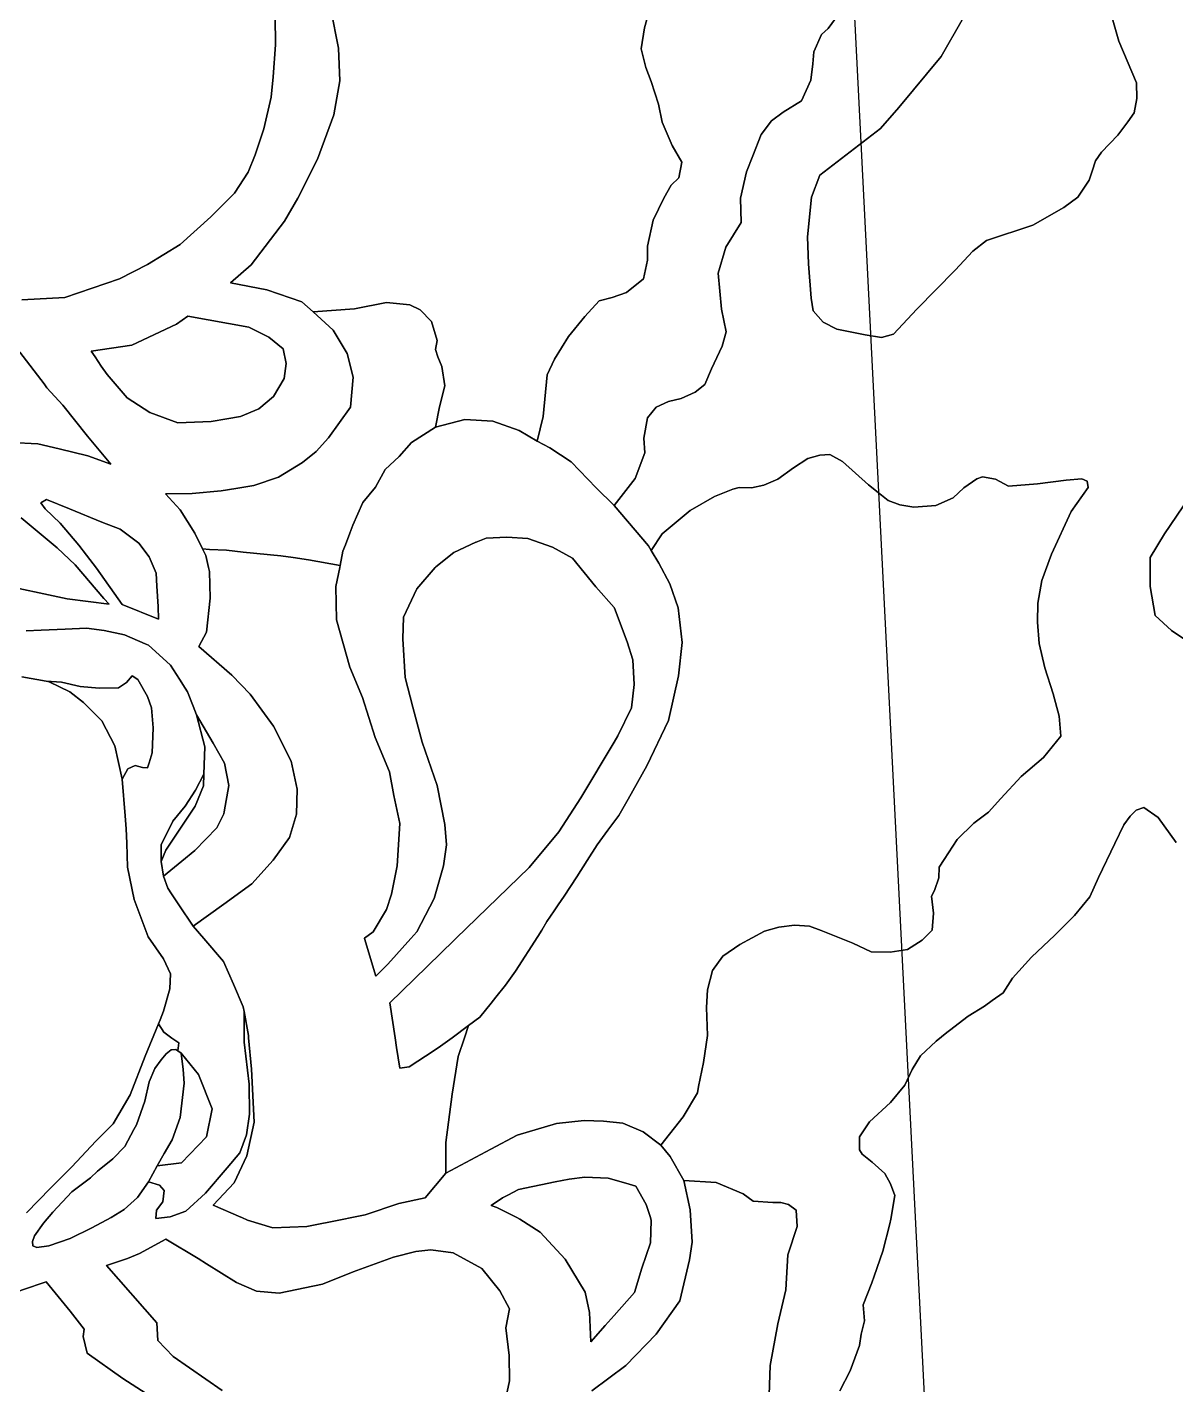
# Model space of a CAD drawing. Header units: inches. Extents: x 288635 to 1232953, y 676945 to 1655780.
# Drawn here: x 457229 to 476562, y 1114333 to 1137192 of the extents above; entities that cross this region are included whole.
import ezdxf

# ---------------------------------------------------------------- set-up
doc = ezdxf.new("R2010")
doc.units = ezdxf.units.IN
doc.header["$MEASUREMENT"] = 0
doc.layers.add('Images', color=7, linetype='Continuous')
picture_1 = doc.add_image_def('image9.jpg', size_in_pixel=(2577, 3745))

msp = doc.modelspace()

# ---------------------------------------------------------------- linework, layer by layer
at = {"color": 1}
for points in [[(462338.7505, 1137490.7867), (462470.8308, 1136840.5454), (462491.1508, 1136286.8243), (462389.5506, 1135712.7831), (462115.2301, 1134971.1016), (461785.0294, 1134310.7003), (461561.509, 1133924.6195), (460997.6278, 1133188.0181), (460653.6655, 1132885.2136), (461260.8359, 1132767.4356), (461850.117, 1132569.3152), (462040.1213, 1132397.5805), (462378.4381, 1132091.7942), (462532.3604, 1131836.3487), (462617.1986, 1131695.5534), (462713.7188, 1131299.3126), (462673.0787, 1130791.3116), (462299.798, 1130275.5956), (462093.9575, 1130044.5501), (461862.3262, 1129864.3924), (461458.9563, 1129612.7492), (461042.3954, 1129475.589), (460739.497, 1129425.1059), (460493.7543, 1129384.1488), (460493.612, 1129384.1368), (460005.015, 1129341.1804), (459556.2808, 1129336.947), (459801.8146, 1129066.0132), (460051.5818, 1128672.3124), (460179.8419, 1128406.8437), (460233.6155, 1128295.5449), (460281.8994, 1128092.7524), (460297.1156, 1128028.8444), (460309.8156, 1127575.8768), (460246.3155, 1127004.3757), (460119.3152, 1126763.0752), (460676.1378, 1126283.836), (460980.9384, 1125958.7154), (461377.1792, 1125420.2343), (461671.8198, 1124836.0331), (461773.42, 1124363.5922), (461763.26, 1123941.9514), (461646.4197, 1123550.7906), (461367.0192, 1123164.7098), (461011.4184, 1122768.469), (460538.9775, 1122428.1083), (460020.8165, 1122057.2676), (459782.2073, 1122412.3408), (459657.3023, 1122598.2113), (459594.0956, 1122692.2689), (459522.9755, 1122895.4693), (459833.1989, 1123149.0173), (460051.2965, 1123327.2701), (460422.1373, 1123708.2709), (460538.9775, 1123947.0314), (460545.2921, 1123981.9473), (460625.3377, 1124424.5523), (460549.1375, 1124800.4731), (460361.1771, 1125135.7537), (460076.6966, 1125613.2747), (460021.4432, 1125758.0768), (459929.3763, 1125999.3555), (459887.2457, 1126065.1384), (459792.9117, 1126212.4318), (459639.8157, 1126451.4764), (459575.3048, 1126509.8013), (459268.975, 1126786.757), (459215.2314, 1126809.8872), (458867.6542, 1126959.4774), (458527.2935, 1127035.6775), (458227.5729, 1127071.2376), (457866.8922, 1127055.9976), (457465.5714, 1127040.7576), (457211.5708, 1127025.5175)], [(467685.6539, 1137419.059), (467619.6137, 1137180.2985), (467563.7336, 1136824.6978), (467639.9338, 1136509.7372), (467731.3739, 1136276.0567), (467853.2942, 1135895.056), (467919.3343, 1135590.2554), (468086.9747, 1135199.0946), (468249.535, 1134919.694), (468198.7349, 1134655.5335), (468066.6546, 1134533.6133), (467944.7344, 1134310.0928), (467766.934, 1133944.3321), (467670.4138, 1133502.3712), (467670.4138, 1133268.6907), (467604.3737, 1132953.7301), (467314.8131, 1132725.1296), (467076.0526, 1132638.7695), (466857.6122, 1132582.8893), (466613.7717, 1132318.7288), (466339.4512, 1131983.4482), (466105.7707, 1131602.4474), (465978.7704, 1131338.2869), (465912.7303, 1130637.2455), (465811.1301, 1130220.6846), (465510.4937, 1130400.5565), (465068.5328, 1130558.0368), (464596.0918, 1130583.4369), (464102.6959, 1130454.955), (464168.736, 1130800.3957), (464260.1762, 1131150.9164), (464209.3761, 1131476.037), (464143.3359, 1131643.6773), (464102.6959, 1131765.5976), (464128.0959, 1131917.9979), (464031.5757, 1132238.0385), (463843.6153, 1132431.0789), (463670.895, 1132517.4391), (463274.6542, 1132552.9992), (462736.1731, 1132451.399), (462040.1213, 1132397.5805), (461850.117, 1132569.3152), (461260.8359, 1132767.4356), (460653.6655, 1132885.2136), (460997.6278, 1133188.0181), (461561.509, 1133924.6195), (461785.0294, 1134310.7003), (462115.2301, 1134971.1016), (462389.5506, 1135712.7831), (462491.1508, 1136286.8243), (462470.8308, 1136840.5454), (462338.7505, 1137490.7867)], [(470972.4204, 1137525.7392), (470708.2599, 1137170.1385), (470596.4997, 1137068.5383), (470468.5342, 1136777.7754), (470454.2594, 1136575.7773), (470418.6993, 1136296.3768), (470259.4123, 1135952.1507), (469951.3384, 1135757.8957), (469758.298, 1135615.6554), (469585.5777, 1135381.9749), (469444.2627, 1135026.0812), (469337.7448, 1134757.822), (469235.057, 1134315.1728), (469245.217, 1133903.692), (468986.1365, 1133487.1312), (468859.1362, 1133050.2503), (468915.0163, 1132445.7291), (468991.2165, 1132059.6483), (468925.1763, 1131820.8878), (468747.376, 1131439.8871), (468635.6158, 1131175.7265), (468473.0554, 1131048.7263), (468234.2949, 1130942.0461), (468020.9345, 1130886.166), (467817.7341, 1130794.7258), (467670.4138, 1130611.8454), (467609.4537, 1130271.4847), (467624.6937, 1130022.5642), (467462.1334, 1129590.7634), (467106.5327, 1129138.6425), (466803.6515, 1129437.9179), (466385.1713, 1129875.2439), (466024.4905, 1130108.9244), (465811.1301, 1130220.6846), (465912.7303, 1130637.2455), (465978.7704, 1131338.2869), (466105.7707, 1131602.4474), (466339.4512, 1131983.4482), (466613.7717, 1132318.7288), (466857.6122, 1132582.8893), (467076.0526, 1132638.7695), (467314.8131, 1132725.1296), (467604.3737, 1132953.7301), (467670.4138, 1133268.6907), (467670.4138, 1133502.3712), (467766.934, 1133944.3321), (467944.7344, 1134310.0928), (468066.6546, 1134533.6133), (468198.7349, 1134655.5335), (468249.535, 1134919.694), (468086.9747, 1135199.0946), (467919.3343, 1135590.2554), (467853.2942, 1135895.056), (467731.3739, 1136276.0567), (467639.9338, 1136509.7372), (467563.7336, 1136824.6978), (467619.6137, 1137180.2985), (467685.6539, 1137419.059)], [(469714.5881, 1114004.0218), (469735.7548, 1114660.1898), (469862.7551, 1115358.6912), (470000.3387, 1115930.1923), (470032.0888, 1116522.8602), (470190.8391, 1116999.1111), (470169.6724, 1117274.2783), (470042.6721, 1117369.5285), (469915.6719, 1117401.2786), (469778.0883, 1117401.2786), (469450.0043, 1117422.4453), (469280.6706, 1117549.4455), (468825.5864, 1117739.9459), (468284.0477, 1117774.0502), (468051.2139, 1118176.2176), (467895.7797, 1118367.9175), (468271.7005, 1118845.4384), (468510.461, 1119251.8392), (468530.9087, 1119354.0778), (468612.0612, 1119759.8402), (468678.1013, 1120211.9611), (468662.8613, 1120684.4021), (468678.1013, 1120984.1227), (468764.4615, 1121309.2433), (468937.1818, 1121548.0038), (469221.6624, 1121746.1242), (469638.2232, 1121969.6447), (469882.0637, 1122040.7648), (470146.2242, 1122071.2449), (470395.1447, 1122056.0048), (470593.2651, 1121979.8047), (471126.6662, 1121771.5243), (471436.5468, 1121624.204), (471751.5074, 1121619.124), (472046.148, 1121664.844), (472295.0685, 1121822.3244), (472462.7089, 1121989.9647), (472483.0289, 1122274.4453), (472452.5488, 1122558.9258), (472498.2689, 1122655.446), (472574.4691, 1122868.8065), (472579.5491, 1123046.6068), (472660.8293, 1123178.6871), (472884.3497, 1123513.9677), (473163.7503, 1123788.2883), (473407.5908, 1123976.2487), (473615.8712, 1124204.8491), (473956.2318, 1124575.6899), (474332.1526, 1124895.7305), (474626.7932, 1125256.4112), (474596.3131, 1125591.6919), (474499.7929, 1125967.6127), (474357.5527, 1126404.4935), (474261.0325, 1126815.9743), (474235.6324, 1127171.5751), (474240.7124, 1127491.6157), (474306.7526, 1127872.6165), (474469.3129, 1128319.6574), (474799.5135, 1129035.9388), (475089.0741, 1129442.3396), (475068.7541, 1129549.0198), (474982.3939, 1129584.5799), (474718.2334, 1129564.2598), (474235.6324, 1129503.2997), (473747.9514, 1129462.6596), (473524.431, 1129579.4999), (473305.9905, 1129620.14), (473214.5504, 1129589.6599), (472996.1099, 1129437.2596), (472813.2296, 1129264.5392), (472523.669, 1129137.539), (472152.8282, 1129112.1389), (471914.0678, 1129147.699), (471721.0274, 1129223.8992), (471609.2672, 1129310.2593), (471390.8267, 1129488.0597), (470953.9458, 1129879.2205), (470740.5854, 1129996.0607), (470567.8651, 1129985.9007), (470369.7447, 1129930.0206), (470125.9042, 1129772.5403), (469861.7437, 1129579.4999), (469628.0632, 1129482.9797), (469419.7828, 1129437.2596), (469211.5024, 1129442.3396), (469104.8221, 1129411.8595), (468800.0215, 1129289.9393), (468388.5407, 1129056.2588), (467916.0998, 1128660.018), (467731.4362, 1128382.607), (467684.738, 1128459.9926), (467106.5327, 1129138.6425), (467462.1334, 1129590.7634), (467624.6937, 1130022.5642), (467609.4537, 1130271.4847), (467670.4138, 1130611.8454), (467817.7341, 1130794.7258), (468020.9345, 1130886.166), (468234.2949, 1130942.0461), (468473.0554, 1131048.7263), (468635.6158, 1131175.7265), (468747.376, 1131439.8871), (468925.1763, 1131820.8878), (468991.2165, 1132059.6483), (468915.0163, 1132445.7291), (468859.1362, 1133050.2503), (468986.1365, 1133487.1312), (469245.217, 1133903.692), (469235.057, 1134315.1728), (469337.7448, 1134757.822), (469444.2627, 1135026.0812), (469585.5777, 1135381.9749), (469758.298, 1135615.6554), (469951.3384, 1135757.8957), (470259.4123, 1135952.1507), (470418.6993, 1136296.3768), (470454.2594, 1136575.7773), (470468.5342, 1136777.7754), (470596.4997, 1137068.5383), (470708.2599, 1137170.1385), (470972.4204, 1137525.7392)], [(475400.6344, 1137668.0795), (475603.8348, 1136956.8781), (475898.4754, 1136255.8367), (475903.5554, 1135991.6762), (475862.9154, 1135747.8357), (475756.2352, 1135595.4354), (475588.5948, 1135371.915), (475309.1943, 1135087.4344), (475212.6741, 1134940.1141), (475156.794, 1134767.3937), (475100.9138, 1134614.9934), (474912.9535, 1134330.5129), (474679.273, 1134157.7925), (474156.032, 1133858.0719), (473373.7104, 1133598.9914), (473145.1099, 1133421.1911), (472845.3893, 1133101.1504), (472200.228, 1132445.8291), (471809.0673, 1132024.1883), (471809.0673, 1132024.1883), (471605.8669, 1131968.3082), (471331.5463, 1132014.0282), (470859.1054, 1132105.4684), (470625.4249, 1132222.3087), (470457.7846, 1132415.349), (470422.2245, 1132628.7095), (470381.5844, 1133207.8306), (470361.2644, 1133659.9515), (470432.3845, 1134330.5129), (470569.5448, 1134701.3536), (471589.3568, 1135483.6752), (471899.2374, 1135839.2759), (472610.4389, 1136697.7976), (472966.0396, 1137312.4788)], [(472966.0396, 1137312.4788), (472610.4389, 1136697.7976), (471899.2374, 1135839.2759), (471589.3568, 1135483.6752), (470569.5448, 1134701.3536), (470432.3845, 1134330.5129), (470361.2644, 1133659.9515), (470381.5844, 1133207.8306), (470422.2245, 1132628.7095), (470457.7846, 1132415.349), (470625.4249, 1132222.3087), (470859.1054, 1132105.4684), (471331.5463, 1132014.0282), (471331.5463, 1132014.0282), (471605.8669, 1131968.3082), (471809.0673, 1132024.1883), (472200.228, 1132445.8291), (472845.3893, 1133101.1504), (473145.1099, 1133421.1911), (473373.7104, 1133598.9914), (474156.032, 1133858.0719), (474679.273, 1134157.7925), (474912.9535, 1134330.5129), (475100.9138, 1134614.9934), (475156.794, 1134767.3937), (475212.6741, 1134940.1141), (475309.1943, 1135087.4344), (475588.5948, 1135371.915), (475756.2352, 1135595.4354), (475862.9154, 1135747.8357), (475903.5554, 1135991.6762), (475898.4754, 1136255.8367), (475603.8348, 1136956.8781), (475400.6344, 1137668.0795)], [(457141.9001, 1132598.7369), (457863.2616, 1132639.377), (458782.7434, 1132954.3376), (459255.1844, 1133193.0981), (459803.8255, 1133533.4588), (460321.9865, 1133995.7397), (460718.2273, 1134397.0605), (460946.8277, 1134752.6612), (461068.748, 1135042.2218), (461210.9883, 1135479.1026), (461332.9085, 1136012.5037), (461368.4686, 1136352.8644), (461409.1087, 1136896.4255), (461404.0287, 1137368.8664)], [(461404.0287, 1137368.8664), (461409.1087, 1136896.4255), (461368.4686, 1136352.8644), (461332.9085, 1136012.5037), (461210.9883, 1135479.1026), (461068.748, 1135042.2218), (460946.8277, 1134752.6612), (460718.2273, 1134397.0605), (460321.9865, 1133995.7397), (459803.8255, 1133533.4588), (459255.1844, 1133193.0981), (458782.7434, 1132954.3376), (457863.2616, 1132639.377), (457141.9001, 1132598.7369)], [(456965.4756, 1130196.3154), (457405.7432, 1130175.1487), (457769.8105, 1130094.7152), (458252.4115, 1129971.9483), (458639.5506, 1129831.1897), (458243.3098, 1130303.6306), (457831.829, 1130826.8717), (457562.5885, 1131121.5123), (457512.2707, 1131187.4997), (457107.1859, 1131718.7329)], [(457107.1859, 1131718.7329), (457512.2707, 1131187.4997), (457562.5885, 1131121.5123), (457831.829, 1130826.8717), (458243.3098, 1130303.6306), (458639.5506, 1129831.1897), (458252.4115, 1129971.9483), (457769.8105, 1130094.7152), (457405.7432, 1130175.1487), (456965.4756, 1130196.3154)], [(476846.6558, 1126793.7909), (476489.4676, 1127031.9164), (476211.6545, 1127283.2711), (476132.2794, 1127772.7512), (476132.2794, 1128262.2314), (476370.4049, 1128659.1072), (476988.9796, 1129570.9767)], [(476988.9796, 1129570.9767), (476370.4049, 1128659.1072), (476132.2794, 1128262.2314), (476132.2794, 1127772.7512), (476211.6545, 1127283.2711), (476489.4676, 1127031.9164), (476846.6558, 1126793.7909)], [(456688.3298, 1127823.0791), (457902.4522, 1127569.0786), (458610.1289, 1127475.335), (458521.2287, 1127572.7018), (458036.5111, 1128138.9113), (457731.7105, 1128426.7785), (457130.1757, 1128932.4847)], [(457130.1757, 1128932.4847), (457731.7105, 1128426.7785), (458036.5111, 1128138.9113), (458521.2287, 1127572.7018), (458610.1289, 1127475.335), (457902.4522, 1127569.0786), (456688.3298, 1127823.0791)], [(457211.5708, 1127025.5175), (457465.5714, 1127040.7576), (457866.8922, 1127055.9976), (458227.5729, 1127071.2376), (458527.2935, 1127035.6775), (458867.6542, 1126959.4774), (459215.2314, 1126809.8872), (459268.975, 1126786.757), (459575.3048, 1126509.8013), (459639.8157, 1126451.4764), (459639.8157, 1126451.4764), (459792.9117, 1126212.4318), (459887.2457, 1126065.1384), (459929.3763, 1125999.3555), (460021.4432, 1125758.0768), (460076.6966, 1125613.2747), (460220.8317, 1125072.024), (460214.9567, 1124920.4495), (460203.1299, 1124615.3197), (460064.2976, 1124347.7192), (459886.4973, 1124073.3986), (459678.2169, 1123824.4781), (459485.1765, 1123423.1573), (459484.2302, 1123141.6202), (459522.9755, 1122895.4693), (459594.0956, 1122692.2689), (459657.3023, 1122598.2113), (459782.2073, 1122412.3408), (460020.8165, 1122057.2676), (460201.227, 1121845.9917), (460530.7123, 1121460.1368), (460699.1417, 1121077.3427), (460865.993, 1120698.1353), (460880.6263, 1120616.361), (460882.1793, 1120100.8307), (460963.4594, 1119394.7093), (460973.6194, 1118891.7883), (460917.7393, 1118541.2676), (460805.9791, 1118241.547), (460597.6987, 1117987.5465), (460231.938, 1117560.8256), (459896.6573, 1117256.025), (459637.5768, 1117159.5048), (459393.7363, 1117134.1048), (459403.8963, 1117276.345), (459510.5765, 1117413.5053), (459535.9766, 1117606.5457), (459454.6964, 1117692.9059), (459269.5754, 1117749.251), (459416.8957, 1118018.4916), (459825.5372, 1118068.8266), (460247.178, 1118510.7875), (460343.6982, 1118978.1485), (460115.0977, 1119557.2696), (459820.6507, 1119916.087), (459764.7332, 1119955.0598), (459779.8171, 1120090.6707), (459662.9768, 1120171.9508), (459530.8966, 1120268.471), (459439.1939, 1120412.6599), (459466.0792, 1120478.3306), (459524.8703, 1120621.9351), (459631.5505, 1120997.8559), (459641.7105, 1121251.8564), (459524.8703, 1121505.8569), (459265.7898, 1121876.6977), (459032.1093, 1122501.5389), (458920.3491, 1123050.18), (458904.4517, 1123453.9743), (458894.949, 1123695.3413), (458877.6114, 1123914.0623), (458877.6111, 1123914.0652), (458828.9089, 1124528.463), (458921.2953, 1124703.3199), (459048.2956, 1124759.2), (459170.2158, 1124728.72), (459251.496, 1124718.5599), (459281.9761, 1124804.9201), (459332.7762, 1124972.5604), (459348.0162, 1125394.2013), (459322.6161, 1125729.482), (459256.576, 1125922.5223), (459088.9357, 1126207.0029), (458997.4955, 1126267.963), (458900.9753, 1126156.2028), (458768.895, 1126069.8426), (458438.6944, 1126059.6826), (458118.6537, 1126090.1627), (457808.7731, 1126161.2828), (457551.3117, 1126178.3171), (457137.2655, 1126255.6664)], [(457137.2655, 1126255.6664), (457551.3117, 1126178.3171), (457599.5464, 1126169.3062), (457944.9871, 1126001.6659), (458178.6676, 1125818.7855), (458483.4682, 1125513.9849), (458706.9886, 1125092.3441), (458828.9089, 1124528.463), (458877.6111, 1123914.0652), (458877.6114, 1123914.0623), (458894.949, 1123695.3413), (458904.4517, 1123453.9743), (458920.3491, 1123050.18), (459032.1093, 1122501.5389), (459265.7898, 1121876.6977), (459524.8703, 1121505.8569), (459641.7105, 1121251.8564), (459631.5505, 1120997.8559), (459524.8703, 1120621.9351), (459466.0792, 1120478.3306), (459439.1939, 1120412.6599), (459214.9897, 1119865.0136), (458960.9891, 1119214.7723), (458676.5086, 1118727.0914), (458386.948, 1118437.5308), (457980.5472, 1118005.7299), (457619.8665, 1117645.0492), (457218.5457, 1117228.4884)], [(470905.4617, 1114229.4639), (471083.2621, 1114569.8245), (471235.6624, 1114996.5454), (471266.1425, 1115184.5058), (471322.0226, 1115408.0262), (471301.7025, 1115682.3468), (471443.9428, 1116048.1075), (471484.2871, 1116162.5982), (471631.9032, 1116581.5086), (471748.7434, 1117043.7895), (471763.4033, 1117124.8499), (471835.1036, 1117521.3105), (471758.9034, 1117719.4308), (471662.3832, 1117892.1512), (471449.0228, 1118080.1116), (471281.3825, 1118217.2718), (471235.6624, 1118288.392), (471235.6624, 1118506.8324), (471408.3827, 1118760.8329), (471758.9034, 1119085.9536), (472002.7439, 1119375.5142), (472124.6642, 1119644.7547), (472266.9045, 1119873.3552), (472531.065, 1120117.1956), (472707.3899, 1120262.5984), (472752.3481, 1120299.6724), (473069.3849, 1120537.4499), (473340.6375, 1120710.7502), (473473.5637, 1120801.2447), (473657.0989, 1120933.0267), (473815.3296, 1121181.6749), (474131.791, 1121532.0429), (474527.3678, 1121905.0152), (474855.1314, 1122232.7788), (475115.0818, 1122549.2402), (475262.8404, 1122872.0428), (475537.161, 1123446.084), (475689.5613, 1123761.0446), (475791.1615, 1123908.3649), (475892.7617, 1124009.9651), (476024.842, 1124055.6852), (476263.6024, 1123882.9648), (476568.4031, 1123466.404)], [(476568.4031, 1123466.404), (476263.6024, 1123882.9648), (476024.842, 1124055.6852), (475892.7617, 1124009.9651), (475791.1615, 1123908.3649), (475689.5613, 1123761.0446), (475537.161, 1123446.084), (475262.8404, 1122872.0428), (475115.0818, 1122549.2402), (474855.1314, 1122232.7788), (474527.3678, 1121905.0152), (474527.3678, 1121905.0152), (474131.791, 1121532.0429), (473815.3296, 1121181.6749), (473657.0989, 1120933.0267), (473473.5637, 1120801.2447), (473340.6375, 1120710.7502), (473069.3849, 1120537.4499), (472752.3481, 1120299.6724), (472707.3899, 1120262.5984), (472531.065, 1120117.1956), (472266.9045, 1119873.3552), (472124.6642, 1119644.7547), (472002.7439, 1119375.5142), (471758.9034, 1119085.9536), (471408.3827, 1118760.8329), (471235.6624, 1118506.8324), (471235.6624, 1118288.392), (471281.3825, 1118217.2718), (471449.0228, 1118080.1116), (471662.3832, 1117892.1512), (471758.9034, 1117719.4308), (471835.1036, 1117521.3105), (471763.4033, 1117124.8499), (471748.7434, 1117043.7895), (471631.9032, 1116581.5086), (471484.2871, 1116162.5982), (471443.9428, 1116048.1075), (471301.7025, 1115682.3468), (471322.0226, 1115408.0262), (471266.1425, 1115184.5058), (471235.6624, 1114996.5454), (471083.2621, 1114569.8245), (470905.4617, 1114229.4639)], [(457218.5457, 1117228.4884), (457619.8665, 1117645.0492), (457980.5472, 1118005.7299), (458386.948, 1118437.5308), (458676.5086, 1118727.0914), (458960.9891, 1119214.7723), (459214.9897, 1119865.0136), (459439.1939, 1120412.6599), (459530.8966, 1120268.471), (459662.9768, 1120171.9508), (459779.8171, 1120090.6707), (459764.7332, 1119955.0598), (459733.338, 1119976.9413), (459651.317, 1119974.2955), (459566.6501, 1119905.5037), (459484.6292, 1119804.9618), (459378.7956, 1119656.7949), (459280.8996, 1119431.8986), (459209.4619, 1119106.4604), (459066.5866, 1118712.2305), (459024.2821, 1118633.3383), (458870.7946, 1118347.1047), (458669.7109, 1118135.4377), (458441.4595, 1117952.9748), (458413.71, 1117930.7921), (458294.2134, 1117820.3712), (457981.7928, 1117579.8115), (457659.0005, 1117238.4984), (457502.896, 1117055.9355), (457352.0832, 1116838.9767), (457320.3332, 1116743.7265), (457322.979, 1116674.9347), (457389.125, 1116645.8305), (457595.5004, 1116674.9347), (457955.3344, 1116799.2891), (458317.8143, 1116973.9145), (458640.6066, 1117151.1857), (458863.1746, 1117286.9701), (459086.695, 1117485.0905), (459269.5754, 1117749.251), (459454.6964, 1117692.9059), (459535.9766, 1117606.5457), (459510.5765, 1117413.5053), (459403.8963, 1117276.345), (459393.7363, 1117134.1048), (459637.5768, 1117159.5048), (459896.6573, 1117256.025), (460231.938, 1117560.8256), (460597.6987, 1117987.5465), (460805.9791, 1118241.547), (460917.7393, 1118541.2676), (460973.6194, 1118891.7883), (460963.4594, 1119394.7093), (460882.1793, 1120100.8307), (460880.6263, 1120616.361), (460952.3531, 1120215.5343), (460955.7693, 1120177.2734), (461003.1532, 1119646.5732), (461048.8733, 1118757.5714), (460926.9531, 1118188.6103), (460713.5926, 1117736.4894), (460359.342, 1117355.7766), (460825.1098, 1117155.5782), (460840.6478, 1117148.8996), (460938.4632, 1117106.8561), (461365.184, 1116974.7759), (461938.2043, 1117000.8175), (462529.653, 1117116.7608), (462693.5992, 1117148.8996), (462919.6671, 1117193.2163), (463484.8723, 1117388.6308), (463924.9486, 1117482.4706), (464273.7325, 1117895.4765), (465033.4843, 1118298.6836), (465478.5608, 1118534.8896), (466138.9621, 1118733.01), (466601.243, 1118783.8101), (466931.4437, 1118773.6501), (467256.5644, 1118736.82), (467599.465, 1118590.7698), (467895.7797, 1118367.9175), (468051.2139, 1118176.2176), (468284.0477, 1117774.0502), (468389.8813, 1117281.9242), (468421.6313, 1116736.8814), (468379.2979, 1116435.2558), (468215.2559, 1115747.3378), (467813.0885, 1115186.42), (467305.0874, 1114657.2523), (466734.7548, 1114231.5704)], [(466734.7548, 1114231.5704), (467305.0874, 1114657.2523), (467813.0885, 1115186.42), (468215.2559, 1115747.3378), (468379.2979, 1116435.2558), (468421.6313, 1116736.8814), (468389.8813, 1117281.9242), (468284.0477, 1117774.0502), (468825.5864, 1117739.9459), (469280.6706, 1117549.4455), (469450.0043, 1117422.4453), (469450.0043, 1117422.4453), (469778.0883, 1117401.2786), (469915.6719, 1117401.2786), (470042.6721, 1117369.5285), (470169.6724, 1117274.2783), (470190.8391, 1116999.1111), (470032.0888, 1116522.8602), (470000.3387, 1115930.1923), (469862.7551, 1115358.6912), (469735.7548, 1114660.1898), (469714.5881, 1114004.0218)], [(465250.5451, 1113948.7831), (465347.912, 1114397.5174), (465343.6786, 1114825.0849), (465284.4119, 1115290.7525), (465347.912, 1115612.4865), (465185.3517, 1115913.0537), (464880.5511, 1116294.0545), (464397.9501, 1116553.135), (464022.0293, 1116603.9351), (463768.0288, 1116578.5351), (463392.1081, 1116482.0149), (462716.4667, 1116233.0944), (462198.3057, 1116029.894), (461471.8642, 1115877.4937), (461090.8635, 1115907.9737), (460750.5028, 1116055.294), (460247.5818, 1116370.2547), (460104.6046, 1116457.1001), (459561.7804, 1116786.8155), (459118.4695, 1116542.687), (458915.2691, 1116461.4068), (458566.0984, 1116339.7746), (459408.5334, 1115375.4193), (459429.7002, 1115079.0854), (459687.934, 1114812.3849), (460513.4357, 1114236.6504)], [(460513.4357, 1114236.6504), (459687.934, 1114812.3849), (459429.7002, 1115079.0854), (459408.5334, 1115375.4193), (458566.0984, 1116339.7746), (458915.2691, 1116461.4068), (459118.4695, 1116542.687), (459561.7804, 1116786.8155), (460104.6046, 1116457.1001), (460247.5818, 1116370.2547), (460750.5028, 1116055.294), (461090.8635, 1115907.9737), (461090.8635, 1115907.9737), (461471.8642, 1115877.4937), (462198.3057, 1116029.894), (462716.4667, 1116233.0944), (463392.1081, 1116482.0149), (463768.0288, 1116578.5351), (464022.0293, 1116603.9351), (464397.9501, 1116553.135), (464880.5511, 1116294.0545), (465185.3517, 1115913.0537), (465347.912, 1115612.4865), (465284.4119, 1115290.7525), (465343.6786, 1114825.0849), (465347.912, 1114397.5174), (465250.5451, 1113948.7831)], [(459622.7405, 1113931.8498), (458840.419, 1114439.8508), (458240.9778, 1114866.5716), (458169.8576, 1115145.9722), (458190.1777, 1115267.8925), (457951.4172, 1115572.6931), (457550.0964, 1116065.454), (457152.5055, 1115933.0858), (456319.3839, 1115628.2852), (455658.9825, 1115298.0845), (455364.342, 1115099.9641), (455210.4448, 1115065.2131), (455102.5701, 1114920.0382), (454501.4355, 1114649.1043), (453908.7677, 1114471.3039), (453846.1504, 1114460.9998), (453505.3904, 1114404.9253), (453239.8997, 1114361.237), (452867.3656, 1114352.7704), (452537.1649, 1114259.6368)], [(452537.1649, 1114259.6368), (452867.3656, 1114352.7704), (453239.8997, 1114361.237), (453505.3904, 1114404.9253), (453846.1504, 1114460.9998), (453908.7677, 1114471.3039), (454501.4355, 1114649.1043), (455102.5701, 1114920.0382), (455210.4448, 1115065.2131), (455364.342, 1115099.9641), (455658.9825, 1115298.0845), (456319.3839, 1115628.2852), (457152.5055, 1115933.0858), (457550.0964, 1116065.454), (457951.4172, 1115572.6931), (458190.1777, 1115267.8925), (458169.8576, 1115145.9722), (458240.9778, 1114866.5716), (458840.419, 1114439.8508), (459622.7405, 1113931.8498)]]:
    msp.add_lwpolyline(points, dxfattribs=at)
for points in [[(462543.1327, 1128367.0708), (462497.4126, 1128128.3103), (461964.0116, 1128224.8305), (461707.8983, 1128261.0204), (461496.6506, 1128290.8706), (460861.6494, 1128351.8308), (460582.2488, 1128387.3908), (460297.7682, 1128397.5508), (460179.8419, 1128406.8437), (460051.5818, 1128672.3124), (459801.8146, 1129066.0132), (459556.2808, 1129336.947), (460005.015, 1129341.1804), (460493.612, 1129384.1368), (460493.7543, 1129384.1488), (460739.497, 1129425.1059), (461042.3954, 1129475.589), (461458.9563, 1129612.7492), (461862.3262, 1129864.3924), (462093.9575, 1130044.5501), (462299.798, 1130275.5956), (462673.0787, 1130791.3116), (462713.7188, 1131299.3126), (462617.1986, 1131695.5534), (462532.3604, 1131836.3487), (462378.4381, 1132091.7942), (462040.1213, 1132397.5805), (462736.1731, 1132451.399), (463274.6542, 1132552.9992), (463670.895, 1132517.4391), (463843.6153, 1132431.0789), (464031.5757, 1132238.0385), (464128.0959, 1131917.9979), (464102.6959, 1131765.5976), (464143.3359, 1131643.6773), (464209.3761, 1131476.037), (464260.1762, 1131150.9164), (464168.736, 1130800.3957), (464102.6959, 1130454.955), (463696.295, 1130195.8744), (463488.093, 1129963.6492), (463254.3342, 1129743.7535), (463091.7738, 1129444.0329), (462878.4134, 1129190.0324), (462710.7731, 1128809.0317), (462658.4435, 1128671.072), (462585.0041, 1128477.4589), (462543.1327, 1128367.0708)], [(459294.8719, 1130704.9514), (459767.3129, 1130532.2311), (460326.114, 1130552.5511), (460590.9311, 1130598.9624), (460818.875, 1130638.9113), (461128.7556, 1130765.9116), (461377.6761, 1130974.192), (461555.4765, 1131278.9926), (461585.9565, 1131527.9131), (461535.1564, 1131776.8336), (461296.3959, 1131969.874), (460961.1153, 1132142.5943), (460618.9629, 1132203.6785), (459930.5249, 1132326.5849), (459742.8653, 1132192.3361), (458991.0238, 1131836.7354), (458304.264, 1131736.2339), (458370.6631, 1131639.7594), (458476.2668, 1131486.3227), (458573.5105, 1131345.0327), (458711.8282, 1131184.0062), (458913.8712, 1130948.7919), (459294.8719, 1130704.9514)], [(460326.114, 1130552.5511), (459767.3129, 1130532.2311), (459294.8719, 1130704.9514), (458913.8712, 1130948.7919), (458711.8282, 1131184.0062), (458573.5105, 1131345.0327), (458476.2668, 1131486.3227), (458370.6631, 1131639.7594), (458304.264, 1131736.2339), (458991.0238, 1131836.7354), (459742.8653, 1132192.3361), (459930.5249, 1132326.5849), (460618.9629, 1132203.6785), (460961.1153, 1132142.5943), (461296.3959, 1131969.874), (461535.1564, 1131776.8336), (461585.9565, 1131527.9131), (461555.4765, 1131278.9926), (461377.6761, 1130974.192), (461128.7556, 1130765.9116), (460818.875, 1130638.9113), (460590.9311, 1130598.9624), (460326.114, 1130552.5511)], [(467106.5327, 1129138.6425), (467684.738, 1128459.9926), (467731.4362, 1128382.607), (467862.5384, 1128165.352), (468045.4187, 1127819.9114), (468187.659, 1127413.5105), (468253.6992, 1126829.3094), (468192.739, 1126270.5083), (468025.0987, 1125518.6668), (467659.338, 1124756.6652), (467344.3773, 1124192.7841), (467186.897, 1123918.4636), (467004.6185, 1123672.8939), (466821.1363, 1123425.7026), (466655.3682, 1123162.684), (466480.2342, 1122884.8047), (466266.2018, 1122563.1479), (466167.0519, 1122416.0574), (466097.6906, 1122313.1587), (465977.8546, 1122135.38), (465889.8111, 1121985.7059), (465825.0989, 1121882.8612), (465446.3393, 1121297.4671), (465279.9856, 1121061.8636), (465118.4403, 1120857.348), (465041.0966, 1120759.4312), (464850.0923, 1120525.0168), (464659.1035, 1120383.5976), (464380.4595, 1120177.2734), (464184.611, 1120032.2558), (464077.1172, 1119961.9714), (463656.29, 1119686.8151), (463498.8096, 1119666.495), (463445.6807, 1120014.2478), (463420.774, 1120177.2734), (463331.1693, 1120763.7772), (463741.8707, 1121162.9221), (464416.2485, 1121818.3239), (464444.7174, 1121845.9917), (465678.134, 1123044.7018), (466175.975, 1123644.143), (466546.8157, 1124218.1842), (467106.5287, 1125151.0391), (467171.657, 1125259.5862), (467400.2574, 1125732.0272), (467445.9775, 1126123.188), (467425.6575, 1126539.7488), (467329.1373, 1126844.5494), (467115.7769, 1127408.4305), (467106.5287, 1127419.0212), (466800.8163, 1127769.1113), (466409.6555, 1128251.7122), (466069.2948, 1128434.5926), (465657.814, 1128581.9129), (465302.2133, 1128607.3129), (464951.6926, 1128586.9929), (464784.0522, 1128520.9528), (464783.0802, 1128520.5062), (464408.1315, 1128348.2324), (464108.4109, 1128104.3919), (464098.3658, 1128092.7524), (463788.3702, 1127733.5512), (463564.8498, 1127256.0302), (463549.6097, 1126895.3495), (463590.2498, 1126240.0282), (463722.3301, 1125742.1872), (463879.8104, 1125152.906), (464128.7309, 1124421.3846), (464260.8112, 1123766.0632), (464286.2112, 1123425.7026), (464235.4111, 1123070.1019), (464077.9308, 1122521.4608), (463788.3702, 1121957.5796), (463688.254, 1121845.9917), (463300.6893, 1121414.0185), (463097.4888, 1121215.8981), (462907.4607, 1121845.9917), (462904.4485, 1121855.9794), (463051.7688, 1121962.6596), (463275.2892, 1122338.5804), (463361.6494, 1122592.5809), (463459.127, 1123070.894), (463498.8096, 1123786.3833), (463402.2895, 1124253.7442), (463326.0893, 1124655.065), (463087.3288, 1125234.1862), (462873.9684, 1125904.7475), (462660.608, 1126417.8286), (462437.0875, 1127210.3101), (462421.8475, 1127774.1913), (462489.8249, 1128092.7524), (462497.4126, 1128128.3103), (462543.1327, 1128367.0708), (462585.0041, 1128477.4589), (462658.4435, 1128671.072), (462710.7731, 1128809.0317), (462878.4134, 1129190.0324), (463091.7738, 1129444.0329), (463254.3342, 1129743.7535), (463488.093, 1129963.6492), (463696.295, 1130195.8744), (464102.6959, 1130454.955), (464596.0918, 1130583.4369), (465068.5328, 1130558.0368), (465510.4937, 1130400.5565), (465811.1301, 1130220.6846), (466024.4905, 1130108.9244), (466385.1713, 1129875.2439), (466803.6515, 1129437.9179), (467106.5327, 1129138.6425)], [(471390.8267, 1129488.0597), (471609.2672, 1129310.2593), (471721.0274, 1129223.8992), (471914.0678, 1129147.699), (472152.8282, 1129112.1389), (472523.669, 1129137.539), (472813.2296, 1129264.5392), (472996.1099, 1129437.2596), (473214.5504, 1129589.6599), (473305.9905, 1129620.14), (473524.431, 1129579.4999), (473747.9514, 1129462.6596), (474235.6324, 1129503.2997), (474718.2334, 1129564.2598), (474982.3939, 1129584.5799), (475068.7541, 1129549.0198), (475089.0741, 1129442.3396), (474799.5135, 1129035.9388), (474469.3129, 1128319.6574), (474306.7526, 1127872.6165), (474240.7124, 1127491.6157), (474235.6324, 1127171.5751), (474261.0325, 1126815.9743), (474357.5527, 1126404.4935), (474499.7929, 1125967.6127), (474596.3131, 1125591.6919), (474626.7932, 1125256.4112), (474332.1526, 1124895.7305), (473956.2318, 1124575.6899), (473615.8712, 1124204.8491), (473407.5908, 1123976.2487), (473163.7503, 1123788.2883), (472884.3497, 1123513.9677), (472660.8293, 1123178.6871), (472579.5491, 1123046.6068), (472574.4691, 1122868.8065), (472498.2689, 1122655.446), (472452.5488, 1122558.9258), (472483.0289, 1122274.4453), (472462.7089, 1121989.9647), (472295.0685, 1121822.3244), (472046.148, 1121664.844), (471751.5074, 1121619.124), (471436.5468, 1121624.204), (471126.6662, 1121771.5243), (470593.2651, 1121979.8047), (470395.1447, 1122056.0048), (470146.2242, 1122071.2449), (469882.0637, 1122040.7648), (469638.2232, 1121969.6447), (469221.6624, 1121746.1242), (468937.1818, 1121548.0038), (468764.4615, 1121309.2433), (468678.1013, 1120984.1227), (468662.8613, 1120684.4021), (468678.1013, 1120211.9611), (468612.0612, 1119759.8402), (468530.9087, 1119354.0778), (468510.461, 1119251.8392), (468271.7005, 1118845.4384), (467895.7797, 1118367.9175), (467599.465, 1118590.7698), (467256.5644, 1118736.82), (466931.4437, 1118773.6501), (466601.243, 1118783.8101), (466138.9621, 1118733.01), (465478.5608, 1118534.8896), (465033.4843, 1118298.6836), (464273.7325, 1117895.4765), (464273.7325, 1118413.6375), (464380.4127, 1119226.4392), (464482.0129, 1119861.4404), (464589.1283, 1120177.2734), (464659.1035, 1120383.5976), (464850.0923, 1120525.0168), (465041.0966, 1120759.4312), (465118.4403, 1120857.348), (465279.9856, 1121061.8636), (465446.3393, 1121297.4671), (465825.0989, 1121882.8612), (465889.8111, 1121985.7059), (465977.8546, 1122135.38), (466097.6906, 1122313.1587), (466167.0519, 1122416.0574), (466266.2018, 1122563.1479), (466480.2342, 1122884.8047), (466655.3682, 1123162.684), (466821.1363, 1123425.7026), (467004.6185, 1123672.8939), (467186.897, 1123918.4636), (467344.3773, 1124192.7841), (467659.338, 1124756.6652), (468025.0987, 1125518.6668), (468192.739, 1126270.5083), (468253.6992, 1126829.3094), (468187.659, 1127413.5105), (468045.4187, 1127819.9114), (467862.5384, 1128165.352), (467731.4362, 1128382.607), (467916.0998, 1128660.018), (468388.5407, 1129056.2588), (468800.0215, 1129289.9393), (469104.8221, 1129411.8595), (469211.5024, 1129442.3396), (469419.7828, 1129437.2596), (469628.0632, 1129482.9797), (469861.7437, 1129579.4999), (470125.9042, 1129772.5403), (470369.7447, 1129930.0206), (470567.8651, 1129985.9007), (470740.5854, 1129996.0607), (470953.9458, 1129879.2205), (471390.8267, 1129488.0597)], [(458398.4618, 1128080.7028), (458826.0293, 1127471.1016), (459441.9806, 1127224.5095), (459430.9507, 1127436.1083), (459413.0386, 1127779.738), (459401.7638, 1127996.036), (459283.2302, 1128275.4366), (459109.6632, 1128504.037), (458792.1626, 1128736.8708), (458487.362, 1128855.4044), (457941.2609, 1129084.0049), (457551.7934, 1129240.6385), (457458.6599, 1129185.6051), (457530.6267, 1129084.0049), (457784.6272, 1128842.7044), (458097.8945, 1128470.1703), (458228.484, 1128300.9558), (458398.4618, 1128080.7028)], [(459430.9507, 1127436.1083), (459441.9806, 1127224.5095), (458826.0293, 1127471.1016), (458398.4618, 1128080.7028), (458228.484, 1128300.9558), (458097.8945, 1128470.1703), (457784.6272, 1128842.7044), (457530.6267, 1129084.0049), (457458.6599, 1129185.6051), (457551.7934, 1129240.6385), (457941.2609, 1129084.0049), (458487.362, 1128855.4044), (458792.1626, 1128736.8708), (459109.6632, 1128504.037), (459283.2302, 1128275.4366), (459401.7638, 1127996.036), (459413.0386, 1127779.738), (459430.9507, 1127436.1083)], [(464416.2485, 1121818.3239), (463741.8707, 1121162.9221), (463331.1693, 1120763.7772), (463420.774, 1120177.2734), (463445.6807, 1120014.2478), (463498.8096, 1119666.495), (463656.29, 1119686.8151), (464077.1172, 1119961.9714), (464184.611, 1120032.2558), (464380.4595, 1120177.2734), (464659.1035, 1120383.5976), (464589.1283, 1120177.2734), (464482.0129, 1119861.4404), (464380.4127, 1119226.4392), (464273.7325, 1118413.6375), (464273.7325, 1117895.4765), (463924.9486, 1117482.4706), (463484.8723, 1117388.6308), (462919.6671, 1117193.2163), (462693.5992, 1117148.8996), (462529.653, 1117116.7608), (461938.2043, 1117000.8175), (461365.184, 1116974.7759), (460938.4632, 1117106.8561), (460840.6478, 1117148.8996), (460825.1098, 1117155.5782), (460359.342, 1117355.7766), (460713.5926, 1117736.4894), (460926.9531, 1118188.6103), (461048.8733, 1118757.5714), (461003.1532, 1119646.5732), (460955.7693, 1120177.2734), (460952.3531, 1120215.5343), (460880.6263, 1120616.361), (460865.993, 1120698.1353), (460699.1417, 1121077.3427), (460530.7123, 1121460.1368), (460201.227, 1121845.9917), (460020.8165, 1122057.2676), (460538.9775, 1122428.1083), (461011.4184, 1122768.469), (461367.0192, 1123164.7098), (461646.4197, 1123550.7906), (461763.26, 1123941.9514), (461773.42, 1124363.5922), (461671.8198, 1124836.0331), (461377.1792, 1125420.2343), (460980.9384, 1125958.7154), (460676.1378, 1126283.836), (460119.3152, 1126763.0752), (460246.3155, 1127004.3757), (460309.8156, 1127575.8768), (460297.1156, 1128028.8444), (460281.8994, 1128092.7524), (460233.6155, 1128295.5449), (460179.8419, 1128406.8437), (460297.7682, 1128397.5508), (460582.2488, 1128387.3908), (460861.6494, 1128351.8308), (461496.6506, 1128290.8706), (461707.8983, 1128261.0204), (461964.0116, 1128224.8305), (462497.4126, 1128128.3103), (462489.8249, 1128092.7524), (462421.8475, 1127774.1913), (462437.0875, 1127210.3101), (462660.608, 1126417.8286), (462873.9684, 1125904.7475), (463087.3288, 1125234.1862), (463326.0893, 1124655.065), (463402.2895, 1124253.7442), (463498.8096, 1123786.3833), (463459.127, 1123070.894), (463361.6494, 1122592.5809), (463275.2892, 1122338.5804), (463051.7688, 1121962.6596), (462904.4485, 1121855.9794), (462907.4607, 1121845.9917), (463097.4888, 1121215.8981), (463300.6893, 1121414.0185), (463688.254, 1121845.9917), (463788.3702, 1121957.5796), (464077.9308, 1122521.4608), (464235.4111, 1123070.1019), (464286.2112, 1123425.7026), (464260.8112, 1123766.0632), (464128.7309, 1124421.3846), (463879.8104, 1125152.906), (463722.3301, 1125742.1872), (463590.2498, 1126240.0282), (463549.6097, 1126895.3495), (463564.8498, 1127256.0302), (463788.3702, 1127733.5512), (464098.3658, 1128092.7524), (464108.4109, 1128104.3919), (464408.1315, 1128348.2324), (464783.0802, 1128520.5062), (464784.0522, 1128520.9528), (464951.6926, 1128586.9929), (465302.2133, 1128607.3129), (465657.814, 1128581.9129), (466069.2948, 1128434.5926), (466409.6555, 1128251.7122), (466800.8163, 1127769.1113), (467106.5287, 1127419.0212), (467115.7769, 1127408.4305), (467329.1373, 1126844.5494), (467425.6575, 1126539.7488), (467445.9775, 1126123.188), (467400.2574, 1125732.0272), (467171.657, 1125259.5862), (467106.5287, 1125151.0391), (466546.8157, 1124218.1842), (466175.975, 1123644.143), (465678.134, 1123044.7018), (464444.7174, 1121845.9917), (464416.2485, 1121818.3239)], [(459088.9357, 1126207.0029), (459256.576, 1125922.5223), (459322.6161, 1125729.482), (459348.0162, 1125394.2013), (459332.7762, 1124972.5604), (459281.9761, 1124804.9201), (459251.496, 1124718.5599), (459170.2158, 1124728.72), (459048.2956, 1124759.2), (458921.2953, 1124703.3199), (458828.9089, 1124528.463), (458706.9886, 1125092.3441), (458483.4682, 1125513.9849), (458178.6676, 1125818.7855), (457944.9871, 1126001.6659), (457599.5464, 1126169.3062), (457551.3117, 1126178.3171), (457808.7731, 1126161.2828), (458118.6537, 1126090.1627), (458438.6944, 1126059.6826), (458768.895, 1126069.8426), (458900.9753, 1126156.2028), (458997.4955, 1126267.963), (459088.9357, 1126207.0029)], [(459833.1989, 1123149.0173), (459522.9755, 1122895.4693), (459484.2302, 1123141.6202), (459565.5104, 1123334.6606), (459652.4419, 1123468.4015), (459697.5906, 1123537.861), (460058.2713, 1124076.3421), (460195.4316, 1124416.7027), (460203.1299, 1124615.3197), (460214.9567, 1124920.4495), (460220.8317, 1125072.024), (460076.6966, 1125613.2747), (460361.1771, 1125135.7537), (460549.1375, 1124800.4731), (460625.3377, 1124424.5523), (460545.2921, 1123981.9473), (460538.9775, 1123947.0314), (460422.1373, 1123708.2709), (460051.2965, 1123327.2701), (459833.1989, 1123149.0173)], [(459565.5104, 1123334.6606), (459484.2302, 1123141.6202), (459485.1765, 1123423.1573), (459678.2169, 1123824.4781), (459886.4973, 1124073.3986), (460064.2976, 1124347.7192), (460203.1299, 1124615.3197), (460195.4316, 1124416.7027), (460058.2713, 1124076.3421), (459697.5906, 1123537.861), (459652.4419, 1123468.4015), (459565.5104, 1123334.6606)], [(457595.5004, 1116674.9347), (457389.125, 1116645.8305), (457322.979, 1116674.9347), (457320.3332, 1116743.7265), (457352.0832, 1116838.9767), (457502.896, 1117055.9355), (457659.0005, 1117238.4984), (457981.7928, 1117579.8115), (458294.2134, 1117820.3712), (458413.71, 1117930.7921), (458441.4595, 1117952.9748), (458669.7109, 1118135.4377), (458870.7946, 1118347.1047), (459024.2821, 1118633.3383), (459066.5866, 1118712.2305), (459209.4619, 1119106.4604), (459280.8996, 1119431.8986), (459378.7956, 1119656.7949), (459484.6292, 1119804.9618), (459566.6501, 1119905.5037), (459651.317, 1119974.2955), (459733.338, 1119976.9413), (459764.7332, 1119955.0598), (459820.6507, 1119916.087), (459853.8008, 1119641.1866), (459869.0166, 1119410.4144), (459802.9765, 1118836.3732), (459670.8962, 1118455.3725), (459537.0742, 1118225.1987), (459416.8957, 1118018.4916), (459269.5754, 1117749.251), (459086.695, 1117485.0905), (458863.1746, 1117286.9701), (458640.6066, 1117151.1857), (458317.8143, 1116973.9145), (457955.3344, 1116799.2891), (457595.5004, 1116674.9347)], [(459825.5372, 1118068.8266), (459416.8957, 1118018.4916), (459537.0742, 1118225.1987), (459670.8962, 1118455.3725), (459802.9765, 1118836.3732), (459869.0166, 1119410.4144), (459853.8008, 1119641.1866), (459820.6507, 1119916.087), (460115.0977, 1119557.2696), (460343.6982, 1118978.1485), (460247.178, 1118510.7875), (459825.5372, 1118068.8266)], [(465860.993, 1116903.6557), (466282.6339, 1116446.4548), (466617.9145, 1115892.7337), (466694.1147, 1115552.373), (466714.2998, 1115059.2801), (466955.8367, 1115334.5869), (467106.5287, 1115501.31), (467453.2544, 1115884.9214), (467574.963, 1116297.6722), (467717.8383, 1116726.2981), (467733.7133, 1117102.0071), (467718.7077, 1117148.8996), (467649.0465, 1117366.591), (467474.4211, 1117678.8), (467359.2064, 1117711.5314), (467106.5287, 1117783.3148), (467008.7535, 1117811.0919), (466617.1694, 1117826.9669), (466352.5855, 1117795.2169), (466114.4601, 1117752.8834), (465500.6255, 1117620.5915), (465320.5819, 1117528.8045), (465230.75, 1117483.0079), (465038.3958, 1117350.9046), (465134.5516, 1117320.2166), (465468.4, 1117148.8996), (465520.6323, 1117122.0962), (465860.993, 1116903.6557)], [(466955.8367, 1115334.5869), (466714.2998, 1115059.2801), (466694.1147, 1115552.373), (466617.9145, 1115892.7337), (466282.6339, 1116446.4548), (465860.993, 1116903.6557), (465520.6323, 1117122.0962), (465468.4, 1117148.8996), (465134.5516, 1117320.2166), (465038.3958, 1117350.9046), (465230.75, 1117483.0079), (465320.5819, 1117528.8045), (465500.6255, 1117620.5915), (466114.4601, 1117752.8834), (466352.5855, 1117795.2169), (466617.1694, 1117826.9669), (467008.7535, 1117811.0919), (467106.5287, 1117783.3148), (467359.2064, 1117711.5314), (467474.4211, 1117678.8), (467649.0465, 1117366.591), (467718.7077, 1117148.8996), (467733.7133, 1117102.0071), (467717.8383, 1116726.2981), (467574.963, 1116297.6722), (467453.2544, 1115884.9214), (467106.5287, 1115501.31), (466955.8367, 1115334.5869)]]:
    msp.add_lwpolyline(points, close=True, dxfattribs=at)

# ---------------------------------------------------------------- pictures from other files: only their frames are drawn
at = {"layer": 'Images'}
image = msp.add_image(picture_1, insert=(429959.2992, 1092538.0496), size_in_units=(43398.7091, 63068.7488), rotation=2.882431983, dxfattribs=at)
image.dxf.flags = 7

doc.saveas('drawing.dxf')
